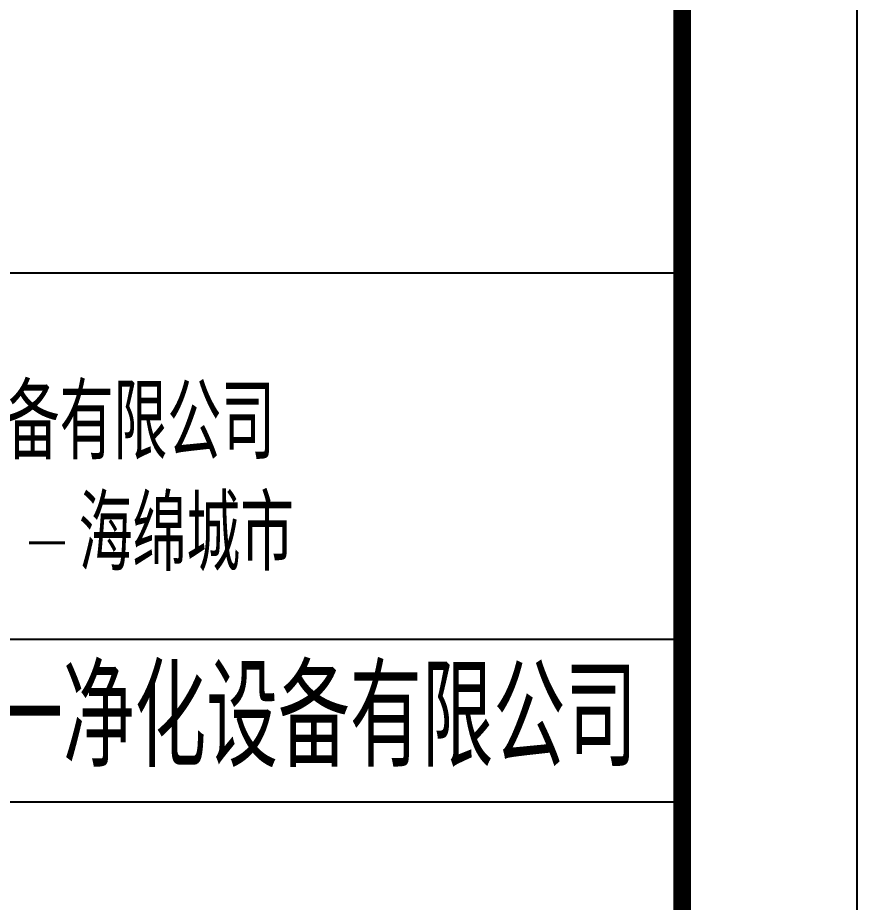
# Model space of a CAD drawing. Header units: millimetres. Extents: x 684779 to 686470, y 2544898 to 2545979.
# Drawn here: x 686421.6 to 686469.6, y 2545667.4 to 2545717.9 of the extents above; entities that cross this region are included whole.
import ezdxf

# ---------------------------------------------------------------- set-up
doc = ezdxf.new("R2010")
doc.units = ezdxf.units.MM
for name, color, linetype in [('13', 13, 'Continuous'), ('14', 14, 'Continuous'), ('PUB_TITLE', 4, 'Continuous')]:
    doc.layers.add(name, color=color, linetype=linetype)
doc.styles.add('_TCH_DIM', font='SIMPLEX', dxfattribs={"bigfont": 'GBCBIG'})

# ---------------------------------------------------------------- blocks, each defined once
blk = doc.blocks.new('43TGREGEHE')
at = {"layer": '14', "color": 14}
for p, q in [((685733.314, 2545675.464), (685811.969, 2545675.464)), ((685733.103, 2545657.746), (685811.758, 2545657.746)), ((685733.103, 2545649.88), (685811.758, 2545649.88))]:
    blk.add_line(p, q, dxfattribs=at)
at = {"layer": '13', "color": 7, "style": '_TCH_DIM'}
for s, height, p in [('佛山市天地元一净化设备有限公司', 3.61702, (685752.837, 2545666.441)), ('海绵城市', 3.617, (685782.403, 2545661.046)), ('佛山市天地元一净化设备有限公司', 4.8227, (685757.326, 2545651.568))]:
    blk.add_text(s, height=height, dxfattribs=at).set_placement(p)
at = {"layer": '13', "color": 7, "style": '_TCH_DIM', "width": 0.705882}
blk.add_text('-', height=3.187, dxfattribs=at).set_placement((685779.617, 2545661.046))

msp = doc.modelspace()

# ---------------------------------------------------------------- linework, layer by layer
at = {"layer": 'PUB_TITLE', "linetype": 'Continuous'}
msp.add_lwpolyline([(685875.569, 2545510.885), (686469.569, 2545510.885), (686469.569, 2545930.885), (685875.569, 2545930.885)], close=True, dxfattribs=at)
at = {"layer": 'PUB_TITLE'}
msp.add_lwpolyline([(685875.569, 2545510.885), (686469.569, 2545510.885), (686469.569, 2545930.885), (685875.569, 2545930.885)], close=True, dxfattribs=at)
at = {"layer": 'PUB_TITLE', "linetype": 'Continuous', "const_width": 1}
msp.add_lwpolyline([(685900.569, 2545520.885), (686459.569, 2545520.885), (686459.569, 2545920.885), (685900.569, 2545920.885)], close=True, dxfattribs=at)
at = {"layer": 'PUB_TITLE', "const_width": 1}
msp.add_lwpolyline([(685900.569, 2545520.885), (686459.569, 2545520.885), (686459.569, 2545920.885), (685900.569, 2545920.885)], close=True, dxfattribs=at)

# ---------------------------------------------------------------- block references
at = {"xscale": 1.179999999999999, "yscale": 1.179999999999999, "zscale": 1.179999999999999}
msp.add_blockref('43TGREGEHE', (-122798.107, -458193.759), dxfattribs=at)

doc.saveas('drawing.dxf')
